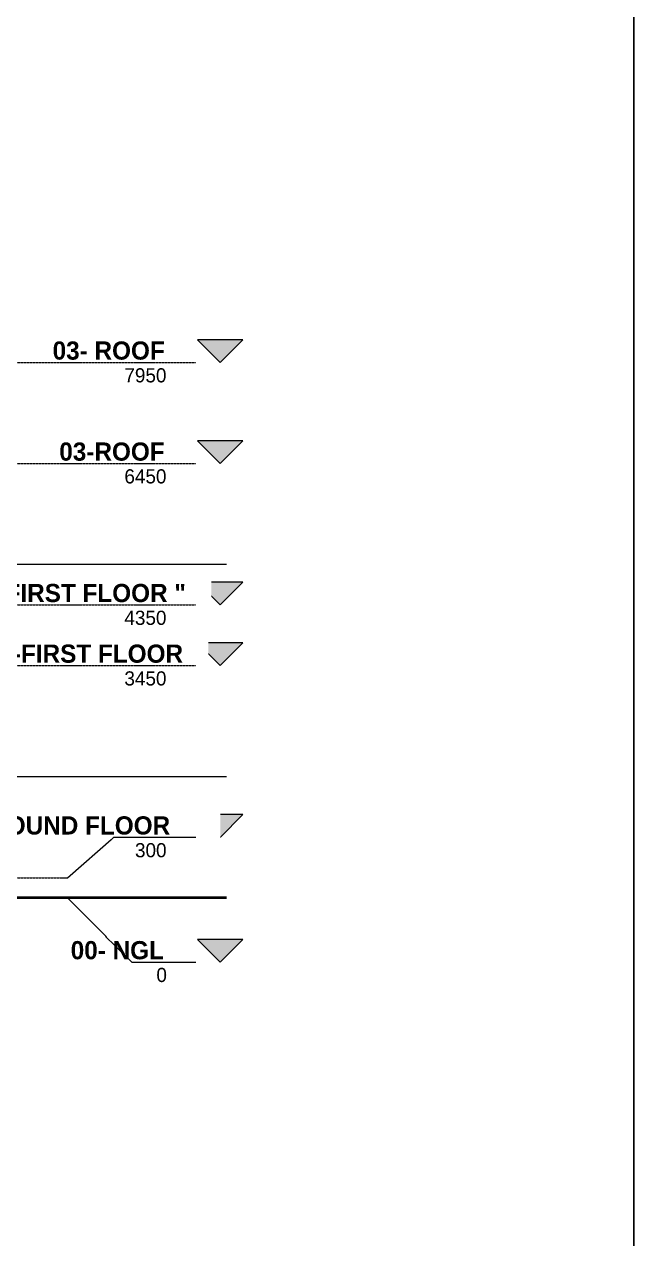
# Model space of a CAD drawing. Header units: inches. Extents: x 22 to 382261, y 22 to 371281.
# Drawn here: x 327276 to 336326, y 136560 to 154590 of the extents above; entities that cross this region are included whole.
import ezdxf

# ---------------------------------------------------------------- set-up
doc = ezdxf.new("R2010")
doc.units = ezdxf.units.IN
doc.header["$MEASUREMENT"] = 0
doc.linetypes.add('Grid Line 1_2_', pattern=[22.225, 12.7, -3.175, 3.175, -3.175])
for name, color, linetype, lineweight in [('A-FLOR', 192, 'Continuous', 9), ('A-FLOR-LEVL', 51, 'Continuous', 9), ('A-GLAZ-CURT', 52, 'Continuous', 9), ('A-WALL', 113, 'Continuous', 9)]:
    doc.layers.add(name, color=color, linetype=linetype, lineweight=lineweight)
doc.styles.add('Century Gothic', font='GOTHIC.TTF', dxfattribs={"height": 255})
doc.styles.add('Century Gothic_B', font='GOTHICB.TTF', dxfattribs={"height": 510})

# ---------------------------------------------------------------- blocks, each defined once
blk = doc.blocks.new('System Panel - Glazed-836405-Left Side Elevation')
at = {"layer": 'A-GLAZ-CURT'}
for p, q in [((33823, 4950), (27393, 4950)), ((27393, 4950), (27393, 3819))]:
    blk.add_line(p, q, dxfattribs=at)
blk = doc.blocks.new('Level - Level Head - Circle 2-744587-Left Side Elevation')
at = {"layer": 'A-FLOR-LEVL'}
blk.add_hatch(color=256, dxfattribs=at).paths.add_polyline_path([(33391, -616), (34065, -616), (33728, -953)])
for p, q in [((33391, -616), (33728, -953)), ((34065, -616), (33391, -616)), ((33728, -953), (34065, -616))]:
    blk.add_line(p, q, dxfattribs=at)
blk = doc.blocks.new('Level - Level Head - Circle 2-V19-Left Side Elevation')
at = {"layer": 'A-FLOR-LEVL'}
blk.add_hatch(color=256, dxfattribs=at).paths.add_polyline_path([(33391, 3787), (34065, 3787), (33728, 3450)])
for p, q in [((33391, 3787), (33728, 3450)), ((34065, 3787), (33391, 3787)), ((33728, 3450), (34065, 3787))]:
    blk.add_line(p, q, dxfattribs=at)

msp = doc.modelspace()

# ---------------------------------------------------------------- linework, layer by layer
at = {"layer": 'A-FLOR', "lineweight": 35}
msp.add_line((330277.8, 141619.4), (272156.9, 141619.4), dxfattribs=at)
at = {"layer": 'A-FLOR-LEVL', "linetype": 'Grid Line 1_2_'}
for p, q in [((274645.6, 141919.4), (327919.2, 141919.4)), ((274645.6, 141619.4), (327919.2, 141619.4))]:
    msp.add_line(p, q, dxfattribs=at)
at = {"layer": 'A-WALL'}
msp.add_line((330277.8, 143419.4), (318347.8, 143419.4), dxfattribs=at)

# ---------------------------------------------------------------- block references
at = {"layer": 'A-FLOR-LEVL'}
for name, p in [('Level - Level Head - Circle 2-744587-Left Side Elevation', (296455.2, 150521.9)), ('Level - Level Head - Circle 2-744587-Left Side Elevation', (296455.2, 149021.9)), ('Level - Level Head - Circle 2-744587-Left Side Elevation', (296455.2, 146921.9)), ('Level - Level Head - Circle 2-V19-Left Side Elevation', (296455.2, 141619.4)), ('Level - Level Head - Circle 2-744587-Left Side Elevation', (296455.2, 143471.6)), ('Level - Level Head - Circle 2-744587-Left Side Elevation', (296455.2, 141619.4))]:
    msp.add_blockref(name, p, dxfattribs=at)
at = {"layer": 'A-GLAZ-CURT'}
msp.add_blockref('System Panel - Glazed-836405-Left Side Elevation', (296455.2, 141619.4), dxfattribs=at)

# ---------------------------------------------------------------- texts
at = {"layer": 'A-FLOR-LEVL', "insert": (327965.2, 140978.7), "char_height": 270, "width": 1707.594, "attachment_point": 1, "style": 'Century Gothic_B', "bg_fill": 3, "box_fill_scale": 1.25, "bg_fill_color": 256, "bg_fill_true_color": 13158600, "bg_fill_transparency": 0}
msp.add_mtext('00- NGL', dxfattribs=at)

# ---------------------------------------------------------------- next in the draw order: linework, layer by layer
at = {"layer": 'A-FLOR-LEVL'}
msp.add_line((327919.2, 141619.4), (328871.7, 140666.9), dxfattribs=at)

# ---------------------------------------------------------------- next in the draw order: texts
at = {"layer": 'A-FLOR-LEVL', "attachment_point": 1, "bg_fill": 3, "box_fill_scale": 1.25, "bg_fill_color": 256, "bg_fill_true_color": 13158600, "bg_fill_transparency": 0}
for s, insert, char_height, width, style in [('03- ROOF', (327696.7, 149881.2), 270, 2032.278, 'Century Gothic_B'), ('03-ROOF', (327795.7, 148381.2), 270, 1912.025, 'Century Gothic_B'), ('02-FIRST FLOOR "', (326475.7, 146281.2), 270, 3511.391, 'Century Gothic_B'), ('02-FIRST FLOOR', (326705.2, 145381.2), 270, 3234.809, 'Century Gothic_B'), ('01- GROUND FLOOR', (325851.7, 142830.9), 270, 4268.986, 'Century Gothic_B'), ('0', (329238, 140580.8), 210, 192.405, 'Century Gothic')]:
    msp.add_mtext(s, dxfattribs=dict(at, insert=insert, char_height=char_height, width=width, style=style))

# ---------------------------------------------------------------- next in the draw order: linework, layer by layer
at = {"layer": 'A-FLOR-LEVL'}
for p, q in [((327919.2, 141919.4), (328603.6, 142519.1)), ((328871.7, 140666.9), (329824.2, 140666.9))]:
    msp.add_line(p, q, dxfattribs=at)

# ---------------------------------------------------------------- next in the draw order: texts
at = {"layer": 'A-FLOR-LEVL', "char_height": 210, "attachment_point": 1, "style": 'Century Gothic', "bg_fill": 3, "box_fill_scale": 1.25, "bg_fill_color": 256, "bg_fill_true_color": 13158600, "bg_fill_transparency": 0}
for s, insert, width in [('7950', (328762.5, 149483.3), 769.62), ('6450', (328762.5, 147983.3), 769.62), ('4350', (328762.5, 145883.3), 769.62), ('3450', (328762.5, 144983.3), 769.62), ('300', (328920, 142433), 577.215)]:
    msp.add_mtext(s, dxfattribs=dict(at, insert=insert, width=width))

# ---------------------------------------------------------------- next in the draw order: linework, layer by layer
msp.add_lwpolyline([(266401.5, 172619), (336326.5, 172619), (336326.5, 100501.1), (266401.5, 100501.1)], close=True)
at = {"layer": 'A-FLOR-LEVL', "linetype": 'Grid Line 1_2_'}
for p, q in [((274645.6, 149569.4), (329824.2, 149569.4)), ((274645.6, 148069.4), (329824.2, 148069.4)), ((274645.6, 145969.4), (329824.2, 145969.4)), ((274645.6, 145069.4), (329824.2, 145069.4))]:
    msp.add_line(p, q, dxfattribs=at)
at = {"layer": 'A-FLOR-LEVL'}
msp.add_line((328603.6, 142519.1), (329824.2, 142519.1), dxfattribs=at)

doc.saveas('drawing.dxf')
